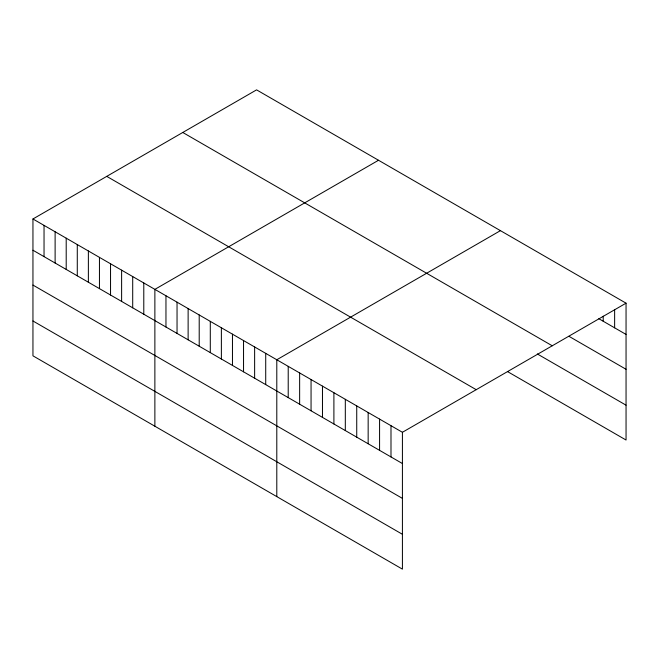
<?xml version="1.0" encoding="UTF-8"?>
<svg xmlns="http://www.w3.org/2000/svg" width="659" height="659" viewBox="0 0 659 659"><rect width="100%" height="100%" fill="white"/><g stroke="black" fill="none" stroke-linecap="round" stroke-linejoin="round"><path stroke-width="0.99" d="M32.95 218.977L402.418 432.288L402.418 569.137L32.95 355.827L32.95 218.977L256.582 89.863L626.05 303.173L626.05 440.023L507.463 371.552M378.505 160.261L154.873 289.375L154.873 426.216M500.428 230.65L276.796 359.765L276.796 496.606M402.418 432.288L626.05 303.173M598.817 318.701L626.05 334.426M568.948 336.304L626.05 369.271M182.782 132.475L552.25 345.786M537.324 353.949L626.05 405.178M106.75 176.373L476.218 389.683M32.95 250.231L402.418 463.541M32.95 285.075L402.418 498.385M32.95 320.982L402.418 534.292M614.633 309.689L614.633 327.836M603.207 316.196L603.207 321.238M390.993 425.698L390.993 456.951M379.576 419.099L379.576 450.352M368.159 412.509L368.159 443.762M356.733 405.919L356.733 437.172M345.316 399.321L345.316 430.574M333.899 392.731L333.899 423.984M322.473 386.133L322.473 417.386M311.056 379.543L311.056 410.796M299.639 372.953L299.639 404.206M288.214 366.355L288.214 397.608M265.717 353.364L265.717 384.617M254.629 346.964L254.629 378.217M243.542 340.563L243.542 371.816M232.462 334.162L232.462 365.416M221.375 327.77L221.375 359.023M210.295 321.37L210.295 352.623M199.207 314.969L199.207 346.222M188.128 308.569L188.128 339.822M177.04 302.168L177.04 333.421M165.961 295.767L165.961 327.021M143.786 282.975L143.786 314.228M132.706 276.574L132.706 307.827M121.618 270.174L121.618 301.427M110.539 263.773L110.539 295.026M99.451 257.372L99.451 288.626M88.372 250.972L88.372 282.225M77.284 244.58L77.284 275.833M66.205 238.179L66.205 269.432M55.117 231.779L55.117 263.032M44.038 225.378L44.038 256.631"/></g></svg>
